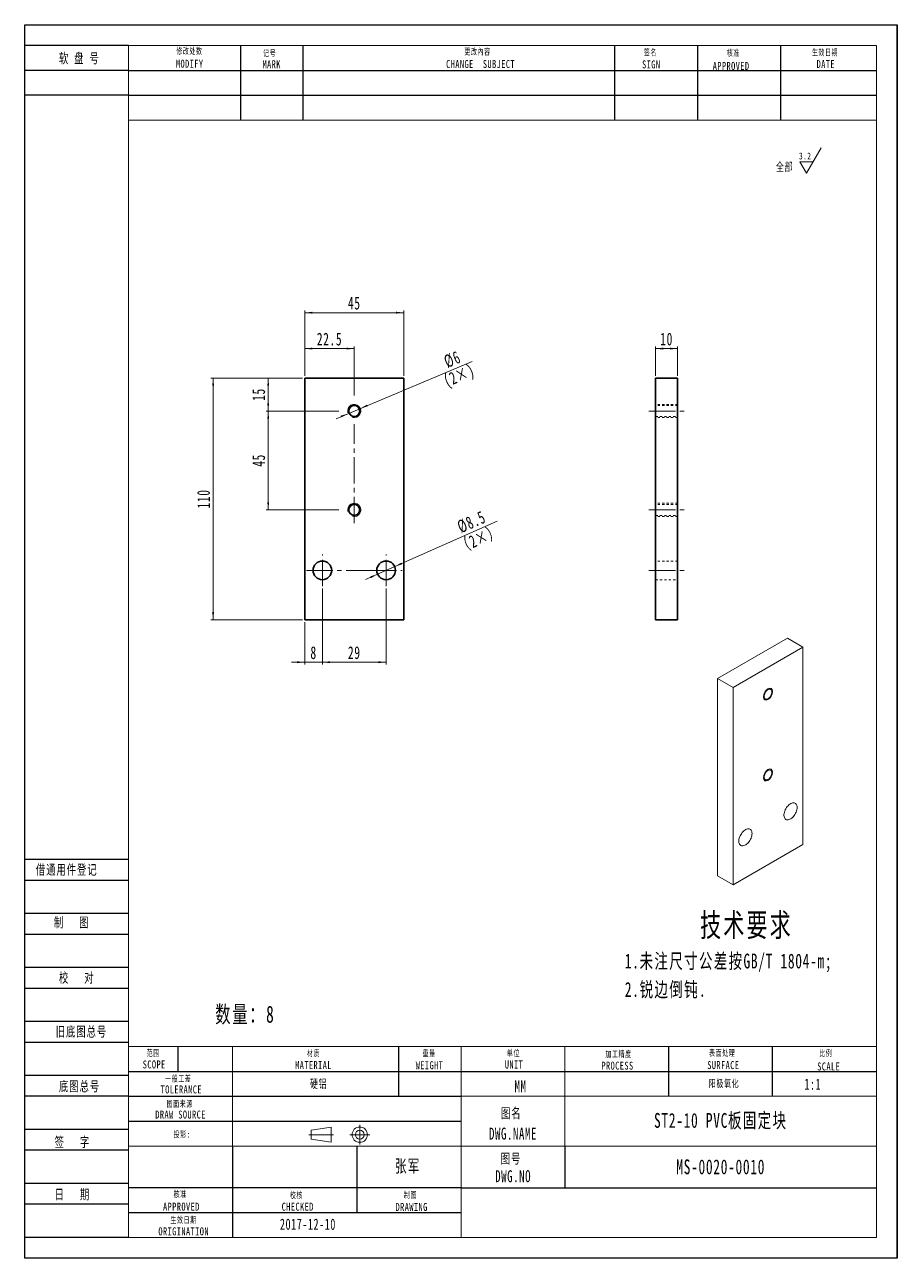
# Model space of a CAD drawing. Header units: millimetres. Extents: x 0 to 7581, y 0 to 561.
# Drawn here: x 3062 to 3459, y 0 to 561 of the extents above; entities that cross this region are included whole.
import ezdxf

# ---------------------------------------------------------------- set-up
doc = ezdxf.new("R2010")
doc.units = ezdxf.units.MM
for name, pattern in [('AD_LTYPE3 0 mm', [16, 11, -1, 1, -1, 1, -1]), ('点画线', [18, 12, -2, 2, -2]), ('虚线', [2, 1, -1])]:
    doc.linetypes.add(name, pattern=pattern)
doc.layers.get('0').update_dxf_attribs({"lineweight": 35})
for name, color, linetype, lineweight in [('ACAD0', 7, 'Continuous', 0), ('ACADA-定位3-标高', 171, 'Continuous', 0), ('ACADA-构件3-柱砼', 9, 'Continuous', 0), ('ACADA-构件8-屋面', 7, 'Continuous', 0), ('EB0', 7, 'Continuous', 35), ('中心线层', 1, '点画线', 18), ('尺寸线层', 3, 'Continuous', 18), ('虚线层', 6, '虚线', 18)]:
    doc.layers.add(name, color=color, linetype=linetype, lineweight=lineweight)
doc.styles.add('标准', font='', dxfattribs={"width": 0.667})
doc.styles.get('标准').set_extended_font_data('宋体')
doc.dimstyles.new('标准', dxfattribs={"dimtxt": 5.779688, "dimasz": 3.5, "dimexe": 1, "dimexo": 1, "dimgap": 1.209086, "dimtad": 1, "dimdsep": 46, "dimtxsty": '标准', "dimblk": '_CAXARROW', "dimcen": 0, "dimdle": 6, "dimazin": 2, "dimtfac": 0.707107, "dimtdec": 3, "dimtmove": 0, "dimatfit": 3, "dimfxl": 1, "dimfrac": 2, "dimtolj": 1, "dimlwd": 18, "dimarcsym": 0})

# ---------------------------------------------------------------- blocks, each defined once
blk = doc.blocks.new('*X17')
at = {"layer": '尺寸线层', "linetype": 'Continuous', "lineweight": 18}
for p, q in [((6.49, -1.41), (13.14, 10.09)), ((3.48, 3.82), (9.51, 3.82)), ((6.49, -1.41), (3.48, 3.82))]:
    blk.add_line(p, q, dxfattribs=at)
at = {"layer": '尺寸线层', "linetype": 'Continuous', "lineweight": 18, "line_spacing_factor": 1.15057, "style": '标准'}
for s, insert, char_height, width, attachment_point in [('\\T1.1;3.2', (8.68, 6.41), 3.116, 6.8178, 6), ('\\T1.1;全部', (-3.47, 1.27), 3.853, 17.1639, 5)]:
    blk.add_mtext(s, dxfattribs=dict(at, insert=insert, char_height=char_height, width=width, attachment_point=attachment_point))
blk = doc.blocks.new('*X72')
at = {"layer": '尺寸线层', "linetype": 'Continuous', "lineweight": 18}
for points in [[(3189.47, 430.24), (3192.97, 429.81), (3192.97, 430.68)], [(3234.47, 430.24), (3230.97, 429.81), (3230.97, 430.68)]]:
    blk.add_hatch(color=0, dxfattribs=at).paths.add_polyline_path(points, flags=0)
at = {"layer": '尺寸线层', "color": 0, "linetype": 'Continuous', "lineweight": 18}
for p, q in [((3189.47, 401.5), (3189.47, 431.24)), ((3234.47, 430.24), (3189.47, 430.24)), ((3234.47, 401.5), (3234.47, 431.24))]:
    blk.add_line(p, q, dxfattribs=at)
at = {"layer": '尺寸线层', "color": 0, "linetype": 'Continuous', "lineweight": 18, "insert": (3211.97, 434.55), "char_height": 5.78, "width": 8.1213, "attachment_point": 5, "line_spacing_factor": 1.15057, "style": '标准'}
blk.add_mtext('\\T1.1;45', dxfattribs=at)
blk = doc.blocks.new('_CAXARROW')
blk.add_hatch(color=0).paths.add_polyline_path([(0, 0), (-1, 0.125), (-1, -0.125)], flags=0)
blk = doc.blocks.new('*X73')
at = {"layer": '尺寸线层', "linetype": 'Continuous', "lineweight": 18}
for points in [[(3189.47, 413.89), (3192.97, 413.46), (3192.97, 414.33)], [(3211.97, 413.89), (3208.47, 413.46), (3208.47, 414.33)]]:
    blk.add_hatch(color=0, dxfattribs=at).paths.add_polyline_path(points, flags=0)
at = {"layer": '尺寸线层', "color": 0, "linetype": 'Continuous', "lineweight": 18}
for p, q in [((3189.47, 401.5), (3189.47, 414.89)), ((3211.97, 413.89), (3189.47, 413.89)), ((3211.97, 392.5), (3211.97, 414.89))]:
    blk.add_line(p, q, dxfattribs=at)
at = {"layer": '尺寸线层', "color": 0, "linetype": 'Continuous', "lineweight": 18, "insert": (3200.72, 418.2), "char_height": 5.78, "width": 17.1678, "attachment_point": 5, "line_spacing_factor": 1.15057, "style": '标准'}
blk.add_mtext('\\T1.1;22.5', dxfattribs=at)
blk = doc.blocks.new('*X74')
at = {"layer": '尺寸线层', "linetype": 'Continuous', "lineweight": 18}
for points in [[(3147.78, 400.5), (3148.22, 397), (3147.34, 397)], [(3147.78, 290.5), (3148.22, 294), (3147.34, 294)]]:
    blk.add_hatch(color=0, dxfattribs=at).paths.add_polyline_path(points, flags=0)
at = {"layer": '尺寸线层', "color": 0, "linetype": 'Continuous', "lineweight": 18}
for p, q in [((3188.47, 400.5), (3146.78, 400.5)), ((3147.78, 400.5), (3147.78, 290.5)), ((3188.47, 290.5), (3146.78, 290.5))]:
    blk.add_line(p, q, dxfattribs=at)
at = {"layer": '尺寸线层', "color": 0, "linetype": 'Continuous', "lineweight": 18, "insert": (3143.47, 345.5), "char_height": 5.78, "width": 12.7409, "attachment_point": 5, "rotation": 90, "line_spacing_factor": 1.15057, "style": '标准'}
blk.add_mtext('\\T1.1;110', dxfattribs=at)
blk = doc.blocks.new('*X75')
at = {"layer": '尺寸线层', "linetype": 'Continuous', "lineweight": 18}
for points in [[(3172.85, 385.5), (3172.41, 382), (3173.28, 382)], [(3172.85, 340.5), (3172.41, 344), (3173.28, 344)]]:
    blk.add_hatch(color=0, dxfattribs=at).paths.add_polyline_path(points, flags=0)
at = {"layer": '尺寸线层', "color": 0, "linetype": 'Continuous', "lineweight": 18}
for p, q in [((3204.97, 385.5), (3171.85, 385.5)), ((3172.85, 340.5), (3172.85, 385.5)), ((3204.97, 340.5), (3171.85, 340.5))]:
    blk.add_line(p, q, dxfattribs=at)
at = {"layer": '尺寸线层', "color": 0, "linetype": 'Continuous', "lineweight": 18, "insert": (3168.54, 363), "char_height": 5.78, "width": 8.1213, "attachment_point": 5, "rotation": 90, "line_spacing_factor": 1.15057, "style": '标准'}
blk.add_mtext('\\T1.1;45', dxfattribs=at)
blk = doc.blocks.new('*X76')
at = {"layer": '尺寸线层', "linetype": 'Continuous', "lineweight": 18}
for points in [[(3172.85, 400.5), (3172.41, 397), (3173.28, 397)], [(3172.85, 385.5), (3172.41, 389), (3173.28, 389)]]:
    blk.add_hatch(color=0, dxfattribs=at).paths.add_polyline_path(points, flags=0)
at = {"layer": '尺寸线层', "color": 0, "linetype": 'Continuous', "lineweight": 18}
for p, q in [((3188.47, 400.5), (3171.85, 400.5)), ((3172.85, 385.5), (3172.85, 400.5)), ((3204.97, 385.5), (3171.85, 385.5))]:
    blk.add_line(p, q, dxfattribs=at)
at = {"layer": '尺寸线层', "color": 0, "linetype": 'Continuous', "lineweight": 18, "insert": (3168.54, 393), "char_height": 5.78, "width": 8.1213, "attachment_point": 5, "rotation": 90, "line_spacing_factor": 1.15057, "style": '标准'}
blk.add_mtext('\\T1.1;15', dxfattribs=at)
blk = doc.blocks.new('*X77')
at = {"layer": '尺寸线层', "linetype": 'Continuous', "lineweight": 18}
for points in [[(3197.47, 271.2), (3200.97, 270.77), (3200.97, 271.64)], [(3226.47, 271.2), (3222.97, 270.77), (3222.97, 271.64)]]:
    blk.add_hatch(color=0, dxfattribs=at).paths.add_polyline_path(points, flags=0)
at = {"layer": '尺寸线层', "color": 0, "linetype": 'Continuous', "lineweight": 18}
for p, q in [((3197.47, 304.75), (3197.47, 270.2)), ((3226.47, 304.75), (3226.47, 270.2)), ((3226.47, 271.2), (3197.47, 271.2))]:
    blk.add_line(p, q, dxfattribs=at)
at = {"layer": '尺寸线层', "color": 0, "linetype": 'Continuous', "lineweight": 18, "insert": (3211.97, 275.51), "char_height": 5.78, "width": 8.1856, "attachment_point": 5, "line_spacing_factor": 1.15057, "style": '标准'}
blk.add_mtext('\\T1.1;29', dxfattribs=at)
blk = doc.blocks.new('*X78')
at = {"layer": '尺寸线层', "linetype": 'Continuous', "lineweight": 18}
for points in [[(3189.47, 271.2), (3185.97, 270.77), (3185.97, 271.64)], [(3197.47, 271.2), (3200.97, 270.77), (3200.97, 271.64)]]:
    blk.add_hatch(color=0, dxfattribs=at).paths.add_polyline_path(points, flags=0)
at = {"layer": '尺寸线层', "color": 0, "linetype": 'Continuous', "lineweight": 18}
for p, q in [((3197.47, 304.75), (3197.47, 270.2)), ((3189.47, 289.5), (3189.47, 270.2)), ((3203.47, 271.2), (3183.47, 271.2))]:
    blk.add_line(p, q, dxfattribs=at)
at = {"layer": '尺寸线层', "color": 0, "linetype": 'Continuous', "lineweight": 18, "insert": (3193.47, 275.51), "char_height": 5.78, "width": 3.6302, "attachment_point": 5, "line_spacing_factor": 1.15057, "style": '标准'}
blk.add_mtext('\\T1.1;8', dxfattribs=at)
blk = doc.blocks.new('*X79')
at = {"layer": '尺寸线层', "linetype": 'Continuous', "lineweight": 18}
for points in [[(3349.01, 413.89), (3352.51, 414.33), (3352.51, 413.46)], [(3359.01, 413.89), (3355.51, 414.33), (3355.51, 413.46)]]:
    blk.add_hatch(color=0, dxfattribs=at).paths.add_polyline_path(points, flags=0)
at = {"layer": '尺寸线层', "color": 0, "linetype": 'Continuous', "lineweight": 18}
for p, q in [((3349.01, 401.5), (3349.01, 414.89)), ((3349.01, 413.89), (3359.01, 413.89)), ((3359.01, 401.5), (3359.01, 414.89))]:
    blk.add_line(p, q, dxfattribs=at)
at = {"layer": '尺寸线层', "color": 0, "linetype": 'Continuous', "lineweight": 18, "insert": (3354.01, 418.2), "char_height": 5.78, "width": 8.2177, "attachment_point": 5, "line_spacing_factor": 1.15057, "style": '标准'}
blk.add_mtext('\\T1.1;10', dxfattribs=at)
blk = doc.blocks.new('*X80')
at = {"layer": '尺寸线层', "linetype": 'Continuous', "lineweight": 18}
for points in [[(3230.35, 314.73), (3233.73, 315.75), (3233.37, 316.55)], [(3222.59, 311.28), (3219.57, 309.45), (3219.21, 310.25)]]:
    blk.add_hatch(color=0, dxfattribs=at).paths.add_polyline_path(points, flags=0)
at = {"layer": '尺寸线层', "color": 0, "linetype": 'Continuous', "lineweight": 18}
blk.add_line((3276.9, 335.43), (3217.11, 308.84), dxfattribs=at)
at = {"layer": '尺寸线层', "color": 0, "linetype": 'Continuous', "lineweight": 18, "attachment_point": 5, "rotation": 23.9735, "line_spacing_factor": 1.15057, "style": '标准'}
for s, insert, char_height, width in [('\\T1.1;%%C8.5', (3265.28, 334.98), 5.7797, 21.0229), ('\\T1.1;（2×）', (3268.78, 327.1), 5.78, 29.7504)]:
    blk.add_mtext(s, dxfattribs=dict(at, insert=insert, char_height=char_height, width=width))
blk = doc.blocks.new('*X81')
at = {"layer": '尺寸线层', "linetype": 'Continuous', "lineweight": 18}
for points in [[(3214.74, 386.67), (3218.13, 387.62), (3217.79, 388.43)], [(3209.21, 384.34), (3206.15, 382.58), (3205.81, 383.38)]]:
    blk.add_hatch(color=0, dxfattribs=at).paths.add_polyline_path(points, flags=0)
at = {"layer": '尺寸线层', "color": 0, "linetype": 'Continuous', "lineweight": 18}
blk.add_line((3265.67, 408.1), (3203.68, 382.01), dxfattribs=at)
at = {"layer": '尺寸线层', "color": 0, "linetype": 'Continuous', "lineweight": 18, "char_height": 5.78, "attachment_point": 5, "rotation": 22.8259, "line_spacing_factor": 1.15057, "style": '标准'}
for s, insert, width in [('\\T1.1;%%C6', (3256.57, 408.95), 11.8345), ('\\T1.1;(2×)', (3259.92, 401.01), 24.5847)]:
    blk.add_mtext(s, dxfattribs=dict(at, insert=insert, width=width))

msp = doc.modelspace()

# ---------------------------------------------------------------- linework, layer by layer
at = {"layer": 'ACAD0', "linetype": 'Continuous', "lineweight": 0}
for p, q in [((3109.333, 551.825), (3449.499, 551.825)), ((3109.333, 9.449), (3109.333, 551.825)), ((3449.499, 551.825), (3449.499, 9.449)), ((3109.333, 517.809), (3449.499, 517.809)), ((3109.333, 96.38), (3449.499, 96.38)), ((3156.578, 51.025), (3156.578, 96.38)), ((3260.518, 9.449), (3260.518, 96.38)), ((3307.763, 51.025), (3307.763, 96.38)), ((3260.518, 73.703), (3449.499, 73.703)), ((3109.333, 51.025), (3449.499, 51.025)), ((3109.333, 9.449), (3449.499, 9.449))]:
    msp.add_line(p, q, dxfattribs=at)
at = {"layer": 'ACAD0', "color": 7, "linetype": 'Continuous', "lineweight": 15}
for p, q in [((3408.975, 282.173), (3377.155, 263.803)), ((3416.046, 278.091), (3408.975, 282.173)), ((3416.046, 278.091), (3384.227, 259.721)), ((3416.046, 188.271), (3416.046, 278.091)), ((3384.227, 259.721), (3377.155, 263.803)), ((3377.155, 263.803), (3377.155, 173.984)), ((3384.227, 259.721), (3384.227, 169.902)), ((3384.227, 169.902), (3416.046, 188.271)), ((3384.227, 169.902), (3377.155, 173.984))]:
    msp.add_line(p, q, dxfattribs=at)
at = {"layer": 'ACAD0', "color": 7, "linetype": 'Continuous', "lineweight": 0}
for points in [[(3400.136, 254.208), (3399.325, 253.926), (3398.636, 254.06), (3398.177, 254.589), (3398.015, 255.433), (3398.177, 256.464), (3398.636, 257.524), (3399.325, 258.452), (3400.136, 259.107), (3400.948, 259.39), (3401.636, 259.256), (3402.096, 258.727), (3402.258, 257.882), (3402.096, 256.852), (3401.636, 255.792), (3400.948, 254.863), (3400.136, 254.208)], [(3400.136, 217.464), (3399.325, 217.182), (3398.636, 217.315), (3398.177, 217.845), (3398.015, 218.689), (3398.177, 219.72), (3398.636, 220.78), (3399.325, 221.708), (3400.136, 222.363), (3400.948, 222.645), (3401.636, 222.512), (3402.096, 221.982), (3402.258, 221.138), (3402.096, 220.107), (3401.636, 219.047), (3400.948, 218.119), (3400.136, 217.464)]]:
    msp.add_lwpolyline(points, dxfattribs=at)
at = {"layer": 'ACAD0', "color": 7, "linetype": 'Continuous', "lineweight": 15}
for points in [[(3401.904, 257.678), (3401.874, 258.036), (3401.785, 258.347), (3401.639, 258.6), (3401.443, 258.787), (3401.202, 258.902), (3400.924, 258.94), (3400.62, 258.901), (3400.3, 258.785), (3399.973, 258.596), (3399.653, 258.342), (3399.348, 258.03), (3399.071, 257.672), (3398.83, 257.279), (3398.633, 256.865), (3398.488, 256.444), (3398.399, 256.03), (3398.369, 255.637), (3398.399, 255.28), (3398.488, 254.969), (3398.633, 254.716), (3398.83, 254.528), (3399.071, 254.414), (3399.348, 254.376), (3399.653, 254.415), (3399.973, 254.531), (3400.3, 254.719), (3400.62, 254.974), (3400.924, 255.285), (3401.202, 255.644), (3401.443, 256.037), (3401.639, 256.451), (3401.785, 256.872), (3401.874, 257.286), (3401.904, 257.678)], [(3401.904, 220.934), (3401.874, 221.292), (3401.785, 221.602), (3401.639, 221.856), (3401.443, 222.043), (3401.202, 222.157), (3400.924, 222.196), (3400.62, 222.156), (3400.3, 222.04), (3399.973, 221.852), (3399.653, 221.598), (3399.348, 221.286), (3399.071, 220.928), (3398.83, 220.535), (3398.633, 220.12), (3398.488, 219.699), (3398.399, 219.285), (3398.369, 218.893), (3398.399, 218.535), (3398.488, 218.224), (3398.633, 217.971), (3398.83, 217.784), (3399.071, 217.669), (3399.348, 217.631), (3399.653, 217.671), (3399.973, 217.787), (3400.3, 217.975), (3400.62, 218.229), (3400.924, 218.541), (3401.202, 218.899), (3401.443, 219.292), (3401.639, 219.706), (3401.785, 220.128), (3401.874, 220.542), (3401.904, 220.934)], [(3413.395, 205.112), (3413.365, 205.579), (3413.278, 206.002), (3413.135, 206.374), (3412.938, 206.688), (3412.692, 206.937), (3412.4, 207.117), (3412.07, 207.225), (3411.707, 207.257), (3411.318, 207.214), (3410.911, 207.096), (3410.494, 206.906), (3410.075, 206.647), (3409.662, 206.325), (3409.264, 205.945), (3408.887, 205.515), (3408.539, 205.044), (3408.228, 204.54), (3407.958, 204.014), (3407.736, 203.475), (3407.566, 202.934), (3407.45, 202.402), (3407.392, 201.889), (3407.392, 201.405), (3407.45, 200.959), (3407.566, 200.56), (3407.736, 200.217), (3407.958, 199.934), (3408.228, 199.719), (3408.539, 199.575), (3408.887, 199.505), (3409.264, 199.51), (3409.662, 199.591), (3410.075, 199.745), (3410.494, 199.97), (3410.911, 200.261), (3411.318, 200.613), (3411.707, 201.019), (3412.07, 201.471), (3412.4, 201.959), (3412.692, 202.476), (3412.938, 203.01), (3413.135, 203.551), (3413.278, 204.089), (3413.365, 204.613), (3413.395, 205.112)], [(3392.889, 193.275), (3392.859, 193.741), (3392.772, 194.164), (3392.629, 194.536), (3392.432, 194.85), (3392.186, 195.099), (3391.894, 195.279), (3391.564, 195.387), (3391.201, 195.419), (3390.812, 195.376), (3390.405, 195.258), (3389.988, 195.068), (3389.569, 194.81), (3389.156, 194.487), (3388.758, 194.107), (3388.381, 193.678), (3388.033, 193.206), (3387.722, 192.702), (3387.452, 192.176), (3387.23, 191.637), (3387.059, 191.096), (3386.944, 190.564), (3386.886, 190.051), (3386.886, 189.567), (3386.944, 189.121), (3387.059, 188.722), (3387.23, 188.379), (3387.452, 188.096), (3387.722, 187.881), (3388.033, 187.737), (3388.381, 187.667), (3388.758, 187.672), (3389.156, 187.753), (3389.569, 187.907), (3389.988, 188.132), (3390.405, 188.423), (3390.812, 188.775), (3391.201, 189.181), (3391.564, 189.633), (3391.894, 190.122), (3392.186, 190.638), (3392.432, 191.172), (3392.629, 191.713), (3392.772, 192.251), (3392.859, 192.775), (3392.889, 193.275)]]:
    msp.add_lwpolyline(points, dxfattribs=at)
at = {"layer": 'ACAD0', "color": 7, "linetype": 'Continuous', "lineweight": 0}
for centre in [(3211.971, 385.503), (3211.971, 340.503)]:
    msp.add_arc(centre, 3, 255, 195, dxfattribs=at)
at = {"layer": 'ACADA-构件3-柱砼', "linetype": 'ByBlock', "lineweight": -2, "ltscale": 0.2}
for p, q in [((3062.088, 561.274), (3458.948, 561.274)), ((3062.088, 0), (3062.088, 561.274)), ((3458.948, 561.274), (3458.948, 0)), ((3458.948, 0), (3458.948, 561.274)), ((3109.333, 551.825), (3062.088, 551.825)), ((3160.358, 517.809), (3160.358, 551.825)), ((3188.705, 517.809), (3188.705, 551.825)), ((3330.441, 517.809), (3330.441, 551.825)), ((3368.237, 517.809), (3368.237, 551.825)), ((3406.033, 517.809), (3406.033, 551.825)), ((3109.333, 540.486), (3062.088, 540.486)), ((3109.333, 540.486), (3449.499, 540.486)), ((3109.333, 529.148), (3062.088, 529.148)), ((3109.333, 529.148), (3449.499, 529.148)), ((3109.333, 181.422), (3062.088, 181.422)), ((3109.333, 171.973), (3062.088, 171.973)), ((3109.333, 156.854), (3062.088, 156.854)), ((3109.333, 147.405), (3062.088, 147.405)), ((3109.333, 132.287), (3062.088, 132.287)), ((3109.333, 122.838), (3062.088, 122.838)), ((3109.333, 107.719), (3062.088, 107.719)), ((3109.333, 98.27), (3062.088, 98.27)), ((3131.749, 96.401), (3131.749, 85.042)), ((3232.171, 73.703), (3232.171, 96.38)), ((3355.008, 73.703), (3355.008, 96.38)), ((3402.254, 73.703), (3402.254, 96.38)), ((3109.333, 85.042), (3449.499, 85.042)), ((3109.333, 83.152), (3062.088, 83.152)), ((3109.333, 73.703), (3062.088, 73.703)), ((3109.333, 73.703), (3260.518, 73.703)), ((3109.333, 62.364), (3260.518, 62.364)), ((3109.333, 58.584), (3062.088, 58.584)), ((3156.578, 51.025), (3156.578, 9.449)), ((3213.273, 20.788), (3213.273, 51.025)), ((3307.763, 51.025), (3307.763, 32.127)), ((3109.333, 49.135), (3062.088, 49.135)), ((3109.333, 34.017), (3062.088, 34.017)), ((3260.518, 32.127), (3109.333, 32.127)), ((3260.518, 32.127), (3449.499, 32.127)), ((3109.333, 24.568), (3062.088, 24.568)), ((3109.333, 20.788), (3260.518, 20.788)), ((3109.333, 9.449), (3062.088, 9.449)), ((3458.948, 0), (3062.088, 0))]:
    msp.add_line(p, q, dxfattribs=at)
at = {"layer": 'ACADA-构件8-屋面', "linetype": 'Continuous', "lineweight": 18}
for p, q in [((3191.295, 56.261), (3202.523, 56.261)), ((3192.356, 58.243), (3201.461, 59.748)), ((3192.356, 58.243), (3192.356, 54.28)), ((3201.461, 59.748), (3201.461, 52.775)), ((3209.915, 56.261), (3219.011, 56.261)), ((3214.463, 51.713), (3214.463, 60.81)), ((3192.356, 54.28), (3201.461, 52.775))]:
    msp.add_line(p, q, dxfattribs=at)
for radius in [3.487, 1.981]:
    msp.add_circle((3214.463, 56.261), radius, dxfattribs=at)
at = {"layer": 'EB0'}
for p, q in [((3189.471, 400.503), (3189.471, 290.503)), ((3234.471, 400.503), (3189.471, 400.503)), ((3234.471, 290.503), (3234.471, 400.503)), ((3349.007, 400.503), (3349.007, 290.503)), ((3359.007, 400.503), (3349.007, 400.503)), ((3359.007, 400.503), (3359.007, 290.503)), ((3189.471, 290.503), (3234.471, 290.503)), ((3359.007, 290.503), (3349.007, 290.503))]:
    msp.add_line(p, q, dxfattribs=at)
for centre, radius in [((3211.971, 385.503), 2.5), ((3211.971, 340.503), 2.5), ((3197.471, 313.003), 4.25), ((3226.471, 313.003), 4.25)]:
    msp.add_circle(centre, radius, dxfattribs=at)
at = {"layer": '中心线层', "linetype": '点画线', "lineweight": 18}
for p, q in [((3346.007, 385.503), (3362.007, 385.503)), ((3211.971, 334.503), (3211.971, 379.503)), ((3346.007, 340.503), (3362.007, 340.503)), ((3197.471, 305.753), (3197.471, 320.253)), ((3226.471, 305.753), (3226.471, 320.253)), ((3190.221, 313.003), (3219.217, 313.003)), ((3219.221, 313.003), (3233.721, 313.003)), ((3346.007, 313.003), (3362.007, 313.003))]:
    msp.add_line(p, q, dxfattribs=at)
at = {"layer": '虚线层', "color": 6, "linetype": '虚线', "lineweight": 18}
for p, q in [((3359.007, 388.503), (3349.007, 388.503)), ((3359.007, 388.003), (3349.007, 388.003)), ((3349.007, 383.003), (3359.007, 383.003)), ((3359.007, 382.503), (3349.007, 382.503)), ((3359.007, 343.503), (3349.007, 343.503)), ((3359.007, 343.003), (3349.007, 343.003)), ((3349.007, 338.003), (3359.007, 338.003)), ((3359.007, 337.503), (3349.007, 337.503)), ((3359.007, 317.253), (3349.007, 317.253)), ((3349.007, 308.753), (3359.007, 308.753))]:
    msp.add_line(p, q, dxfattribs=at)

# ---------------------------------------------------------------- block references
at = {"layer": 'ACAD0'}
msp.add_blockref('*X17', (3411.16, 495.092), dxfattribs=at)

# ---------------------------------------------------------------- texts
at = {"layer": 'ACADA-定位3-标高', "linetype": 'Continuous', "lineweight": 18, "line_spacing_factor": 1.15057, "style": '标准'}
for s, insert, char_height, width, attachment_point in [('\\T1.1;数量：8', (3148.713, 106.331), 7.7149, 39.4258, 7), ('\\T1.1;ST2-10 PVC板固定块', (3378.631, 62.364), 6.74297, 141.73595, 5), ('\\T1.1;MS-0020-0010', (3378.631, 41.576), 6.74297, 141.73595, 5), ('\\T1.1;2017-12-10', (3178.167, 12.895), 5.09884, 39.173, 7)]:
    msp.add_mtext(s, dxfattribs=dict(at, insert=insert, char_height=char_height, width=width, attachment_point=attachment_point))
at = {"layer": 'ACADA-定位3-标高', "linetype": 'AD_LTYPE3 0 mm', "lineweight": 0, "insert": (3416.673, 76.59), "char_height": 5.0972, "width": 10.86809, "attachment_point": 7, "line_spacing_factor": 1.15057, "style": '标准'}
msp.add_mtext('\\T1.1;1:1', dxfattribs=at)
at = {"layer": 'ACADA-构件8-屋面', "linetype": 'Continuous', "lineweight": 18, "line_spacing_factor": 1.15057, "style": '标准'}
for s, insert, char_height, width, attachment_point in [('\\T1.1;修改处数', (3137.014, 549.114), 2.9127, 20.72747, 5), ('\\T1.1;记号', (3173.49, 548.116), 2.9127, 14.51074, 5), ('\\T1.1;更改內容', (3268.061, 548.856), 2.9127, 39.39579, 5), ('\\T1.1;签名', (3346.656, 548.521), 2.9127, 14.51074, 5), ('\\T1.1;核准', (3384.385, 548.266), 2.9127, 18.65925, 5), ('\\T1.1;生效日期', (3426.064, 548.518), 2.9127, 16.57895, 5), ('\\T1.1;软 盘 号', (3077.67, 548.285), 4.55105, 24.99156, 1), ('\\T1.1;MODIFY', (3137.117, 543.49), 3.64084, 16.59104, 5), ('\\T1.1;MARK', (3174.4, 543.267), 3.6408, 12.44253, 5), ('\\T1.1;CHANGE  SUBJECT', (3269.415, 543.344), 3.64084, 35.25937, 5), ('\\T1.1;SIGN', (3347.041, 543.177), 3.6408, 12.44253, 5), ('\\T1.1;DATE', (3426.431, 543.344), 3.6408, 12.44253, 5), ('\\T1.1;APPROVED', (3383.351, 542.467), 3.64084, 16.59104, 5), ('\\T1.1;借通用件登记', (3067.184, 179.11), 4.55105, 42.94074, 1), ('\\T1.1;制   图', (3075.378, 155.128), 4.55105, 24.99156, 1), ('\\T1.1;校   对', (3077.67, 129.942), 4.55105, 24.99156, 1), ('\\T1.1;旧底图总号', (3076.206, 105.419), 4.55105, 71.28793, 1), ('\\T1.1;SCOPE', (3120.984, 88.179), 3.64084, 10.49631, 5), ('\\T1.1;范围', (3120.589, 93.271), 2.9127, 9.1903, 5), ('\\T1.1;材质', (3193.432, 93.143), 2.9127, 15.00191, 5), ('\\T1.1;重量', (3246.012, 93.156), 2.9127, 16.93912, 5), ('\\T1.1;UNIT', (3284.617, 88.156), 3.6408, 11.00889, 5), ('\\T1.1;单位', (3284.396, 93.24), 2.9127, 13.06471, 5), ('\\T1.1;加工精度', (3332.162, 92.758), 2.9127, 18.38439, 5), ('\\T1.1;表面处理', (3379.299, 93.309), 2.9127, 18.38439, 5), ('\\T1.1;比例', (3426.4, 93.184), 2.9127, 16.69126, 5), ('\\T1.1;MATERIAL', (3193.44, 87.895), 3.64084, 15.39209, 5), ('\\T1.1;WEIGHT', (3246.187, 87.823), 3.64084, 15.29033, 5), ('\\T1.1;PROCESS', (3331.683, 87.631), 3.64084, 14.67599, 5), ('\\T1.1;SURFACE', (3379.811, 87.889), 3.64084, 14.57424, 5), ('\\T1.1;SCALE', (3427.744, 87.266), 3.64084, 15.13391, 5), ('\\T1.1;底图总号', (3077.67, 80.562), 4.5511, 24.99156, 1), ('\\T1.1;TOLERANCE', (3133.295, 76.814), 3.64084, 18.44864, 5), ('\\T1.1;一般工差', (3131.91, 81.591), 2.9127, 20.32159, 5), ('\\T1.1;   MM', (3283.504, 78.184), 5.46126, 22.34339, 5), ('\\T1.1;图面来源', (3132.601, 70.151), 2.9127, 24.196, 5), ('\\T1.1;图名', (3283.372, 65.83), 4.5511, 13.78546, 5), ('\\T1.1;投影:', (3133.661, 56.283), 2.9127, 108.913, 5), ('\\T1.1;签   字', (3075.69, 55.194), 4.55105, 24.99156, 1), ('\\T1.1;张军', (3236.302, 41.665), 5.772, 75.59251, 5), ('\\T1.1;图号', (3283.24, 45.122), 4.5511, 22.50287, 5), ('\\T1.1;日   期', (3075.69, 31.382), 4.55105, 24.99156, 1), ('\\T1.1;核准', (3132.819, 29.074), 2.9127, 16.93912, 5), ('\\T1.1;校核', (3185.669, 28.576), 2.9127, 15.00191, 5), ('\\T1.1;制图', (3237.543, 28.702), 2.9127, 18.87632, 5), ('\\T1.1;APPROVED', (3133.358, 23.463), 3.64084, 17.02023, 5), ('\\T1.1;CHECKED', (3186.256, 23.463), 3.64084, 14.67599, 5), ('\\T1.1;DRAWING', (3238.056, 23.338), 3.64084, 14.1672, 5), ('\\T1.1;生效日期', (3134.353, 17.29), 2.9127, 24.196, 5), ('\\T1.1;ORIGINATION', (3134.388, 12.239), 3.64084, 20.5743, 5)]:
    msp.add_mtext(s, dxfattribs=dict(at, insert=insert, char_height=char_height, width=width, attachment_point=attachment_point))
at = {"layer": '尺寸线层', "linetype": 'Continuous', "lineweight": 18, "line_spacing_factor": 1.15057, "style": '标准'}
for s, insert, char_height, width, attachment_point in [('\\T1.1;技术要求', (3369.239, 156.922), 10.5373, 72.72313, 1), ('\\T1.1;1.未注尺寸公差按GB/T 1804-m;\\P2.锐边倒钝.', (3335.009, 138.634), 6.74297, 128.95196, 1), ('\\T1.1;硬铝', (3195.768, 79.192), 3.8483, 40.53202, 5), ('\\T1.1;阳极氧化', (3380.164, 79.372), 3.3715, 47.24532, 5), ('\\T1.1;DRAW SOURCE', (3132.972, 65.389), 3.64084, 47.21285, 5), ('\\T1.1;DWG.NAME', (3284.141, 56.694), 5.46126, 47.24532, 5), ('\\T1.1;DWG.NO', (3284.239, 37.33), 5.46126, 47.44838, 5)]:
    msp.add_mtext(s, dxfattribs=dict(at, insert=insert, char_height=char_height, width=width, attachment_point=attachment_point))

# ---------------------------------------------------------------- dimensions: what is measured, and where the dimension line sits
at = {"layer": '尺寸线层'}
for base, p1, p2, picture, middle in [((3189.471, 430.244), (3234.471, 400.503), (3189.471, 400.503), '*X72', (3211.971, 430.244)), ((3189.471, 413.893), (3211.971, 391.503), (3189.471, 400.503), '*X73', (3200.721, 413.893)), ((3359.007, 413.893), (3349.007, 400.503), (3359.007, 400.503), '*X79', (3354.007, 413.893)), ((3189.471, 271.203), (3197.471, 305.753), (3189.471, 290.503), '*X78', (3193.471, 271.203)), ((3197.471, 271.203), (3226.471, 305.753), (3197.471, 305.753), '*X77', (3211.971, 271.203))]:
    dim = msp.add_linear_dim(base=base, p1=p1, p2=p2, dimstyle='标准', override={"dimsah": 1, "dimtfill": 1, "dimtzin": 8}, dxfattribs=at)
    dim.commit()
    dim.dimension.update_dxf_attribs({"geometry": picture, "text_midpoint": middle})
for p1, p2, override, picture, middle in [((3209.206, 384.339), (3214.736, 386.667), {"dimpost": '%%C<>\\X(2×)', "dimsah": 1, "dimtmove": 2, "dimtfill": 1, "dimtzin": 8}, '*X81', (3258.246, 404.98)), ((3222.588, 311.276), (3230.354, 314.73), {"dimpost": '%%C<>\\X（2×）', "dimsah": 1, "dimtmove": 2, "dimtfill": 1, "dimtzin": 8}, '*X80', (3267.033, 331.04))]:
    dim = msp.add_diameter_dim_2p(p1=p1, p2=p2, dimstyle='标准', override=override, dxfattribs=at)
    dim.commit()
    dim.dimension.update_dxf_attribs({"geometry": picture, "text_midpoint": middle, "dimtype": 163})
for base, p1, p2, picture, middle in [((3147.779, 290.503), (3189.471, 400.503), (3189.471, 290.503), '*X74', (3147.779, 345.503)), ((3172.846, 400.503), (3205.971, 385.503), (3189.471, 400.503), '*X76', (3172.846, 393.003)), ((3172.846, 385.503), (3205.971, 340.503), (3205.971, 385.503), '*X75', (3172.846, 363.003))]:
    dim = msp.add_linear_dim(base=base, p1=p1, p2=p2, angle=90, dimstyle='标准', override={"dimsah": 1, "dimtfill": 1, "dimtzin": 8}, dxfattribs=at)
    dim.commit()
    dim.dimension.update_dxf_attribs({"geometry": picture, "text_midpoint": middle})

doc.saveas('drawing.dxf')
